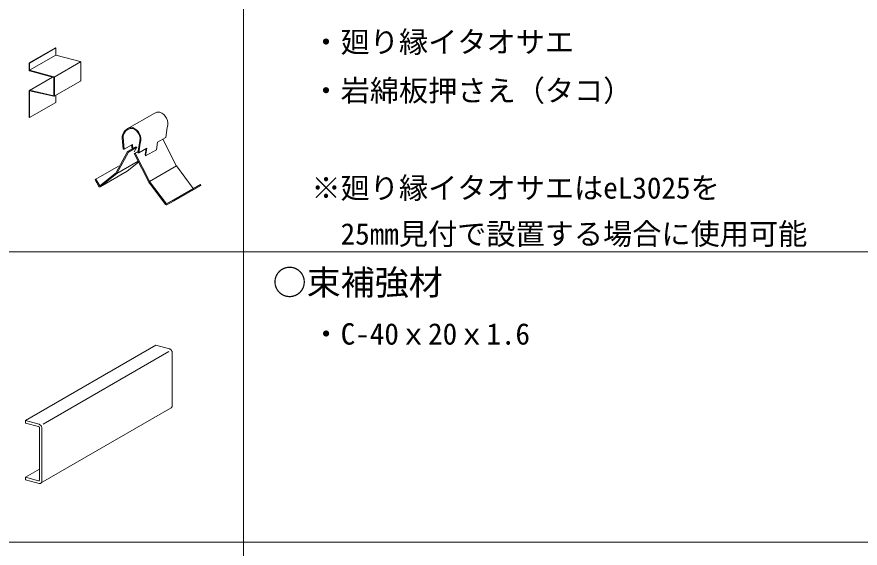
# Model space of a CAD drawing. Units: millimetres on the paper, enlarged 10 times, with parts at other scales. Extents: x -1950 to 1950, y -1347 to 1325.
# Drawn here: x -931.5 to -497.9, y 516 to 788.9 of the extents above; entities that cross this region are included whole.
import ezdxf
from ezdxf.enums import TextEntityAlignment as Align

# ---------------------------------------------------------------- set-up
doc = ezdxf.new("R2010")
doc.units = ezdxf.units.MM
doc.header["$LTSCALE"] = 10
for name, color, linetype, lineweight in [('1-4_細線', 4, 'Continuous', 9), ('F-1_中線', 7, 'Continuous', 18), ('F-3_太線２', 3, 'Continuous', 18)]:
    doc.layers.add(name, color=color, linetype=linetype, lineweight=lineweight)
doc.layers.add('F-6_文字', color=7, linetype='Continuous')
doc.styles.add('ＭＳ ゴシック', font='')
doc.styles.get('ＭＳ ゴシック').set_extended_font_data('MS Gothic')

msp = doc.modelspace()

# ---------------------------------------------------------------- linework, layer by layer
at = {"layer": '1-4_細線'}
for p, q in [((-927.06, 581.55), (-859.98, 620.28)), ((-853.03, 618.41), (-859.98, 620.28)), ((-917.97, 579.74), (-853.34, 617.06)), ((-851.64, 589.24), (-851.64, 616.44)), ((-919.28, 549.38), (-852.2, 588.1)), ((-927.06, 581.55), (-927.06, 580.59)), ((-919.82, 577.69), (-919.82, 551.13)), ((-918.71, 550.51), (-918.71, 577.71)), ((-927.06, 552.43), (-919.82, 556.61)), ((-927.06, 552.11), (-927.06, 551.15))]:
    msp.add_line(p, q, dxfattribs=at)
for points in [[(-851.64, 616.44), (-851.66, 616.72), (-851.72, 617.01), (-851.82, 617.29), (-851.96, 617.55), (-852.13, 617.8), (-852.33, 618.01), (-852.55, 618.19), (-852.79, 618.32), (-853.03, 618.41)], [(-852.2, 588.1), (-852.02, 588.24), (-851.87, 588.41), (-851.75, 588.63), (-851.68, 588.87), (-851.64, 589.14), (-851.64, 589.24)], [(-920.1, 579.69), (-927.06, 581.55), (-927.06, 580.27), (-920.38, 578.48)], [(-919.82, 577.69), (-919.83, 577.81), (-919.86, 577.92), (-919.9, 578.03), (-919.95, 578.14), (-920.02, 578.24), (-920.1, 578.32), (-920.19, 578.39), (-920.28, 578.45), (-920.38, 578.48)], [(-918.71, 577.71), (-918.73, 578), (-918.8, 578.28), (-918.9, 578.56), (-919.04, 578.83), (-919.21, 579.07), (-919.41, 579.29), (-919.63, 579.46), (-919.86, 579.6), (-920.1, 579.69)], [(-920.1, 549.29), (-927.06, 551.15), (-927.06, 552.43), (-920.38, 550.64)], [(-920.38, 550.64), (-920.28, 550.63), (-920.19, 550.63), (-920.1, 550.65), (-920.02, 550.7), (-919.95, 550.76), (-919.9, 550.83), (-919.86, 550.92), (-919.83, 551.02), (-919.82, 551.13)], [(-920.1, 549.29), (-919.86, 549.25), (-919.63, 549.26), (-919.41, 549.31), (-919.21, 549.42), (-919.04, 549.57), (-918.9, 549.76), (-918.8, 549.99), (-918.73, 550.24), (-918.71, 550.51)]]:
    msp.add_lwpolyline(points, dxfattribs=at)
at = {"layer": 'F-1_中線'}
for p, q in [((-925.21, 765.28), (-911.7, 773.08)), ((-924.94, 765.21), (-911.43, 773.01)), ((-924.94, 761.51), (-911.43, 769.31)), ((-911.43, 769.31), (-898.92, 765.96)), ((-925.21, 765.28), (-924.94, 765.21)), ((-925.21, 765.28), (-925.21, 761.57)), ((-924.94, 765.21), (-924.94, 761.51)), ((-912.25, 758.04), (-898.74, 765.84)), ((-898.66, 765.64), (-898.66, 756.19)), ((-924.94, 761.51), (-912.43, 758.16)), ((-924.94, 761.21), (-912.43, 757.86)), ((-913.19, 758.06), (-925.08, 751.19)), ((-912.43, 757.86), (-912.43, 748.44)), ((-898.76, 755.97), (-912.29, 748.16)), ((-912.17, 757.84), (-912.17, 748.39)), ((-925.21, 750.98), (-925.21, 737.28)), ((-924.94, 751.22), (-912.43, 748.44)), ((-924.94, 750.92), (-924.94, 737.21)), ((-912.42, 748.14), (-924.94, 750.92)), ((-911.43, 748.65), (-911.43, 745.01)), ((-924.94, 737.21), (-911.43, 745.01)), ((-925.21, 737.28), (-924.94, 737.21)), ((-874.78, 731.39), (-860.93, 739.39)), ((-854.16, 732.13), (-854.97, 727.03)), ((-876.8, 720.92), (-877.33, 726.58)), ((-876.26, 720.97), (-876.83, 727.04)), ((-859.15, 724.62), (-859.77, 720.72)), ((-859.13, 724.63), (-854.97, 727.03)), ((-856.42, 726.2), (-849.34, 712.29)), ((-876.8, 720.92), (-876.26, 720.97)), ((-874.6, 719.79), (-870.32, 722.26)), ((-872.53, 723.13), (-872.27, 721.13)), ((-869.87, 721.99), (-871.2, 719.55)), ((-871.12, 718.73), (-869.21, 719.84)), ((-865.08, 721.2), (-865.55, 718.26)), ((-864.69, 721.42), (-865.31, 717.52)), ((-865.31, 717.52), (-859.77, 720.72)), ((-874.6, 719.78), (-880.63, 708.73)), ((-874.14, 719.53), (-880.17, 708.48)), ((-874.14, 719.53), (-874.59, 719.79)), ((-871.11, 718.72), (-871.12, 718.73)), ((-871.11, 718.72), (-863.65, 704.06)), ((-870.65, 718.95), (-863.19, 704.29)), ((-865.31, 717.52), (-865.55, 718.26)), ((-890.9, 705.52), (-879.25, 712.24)), ((-880.17, 708.48), (-869.15, 714.85)), ((-868.91, 714.39), (-874.74, 709.71)), ((-863.25, 704.36), (-849.39, 712.36)), ((-888.67, 701.66), (-874.82, 709.66)), ((-880.17, 708.48), (-888.6, 701.71)), ((-890.84, 705.55), (-891.32, 705.27)), ((-889.29, 701.78), (-891.32, 705.27)), ((-863.65, 704.06), (-855.09, 692.58)), ((-850.93, 694.86), (-837.08, 702.85)), ((-837.07, 702.86), (-836.83, 702.41)), ((-840.79, 700.84), (-854.64, 692.84)), ((-836.83, 702.41), (-850.68, 694.41)), ((-854.34, 692.42), (-850.68, 694.41)), ((-850.93, 694.86), (-850.68, 694.41))]:
    msp.add_line(p, q, dxfattribs=at)
for points in [[(-911.7, 773.08), (-911.43, 773.01), (-911.43, 769.31)], [(-868.48, 724.21), (-869.28, 719.18), (-869.3, 719.1), (-868.83, 719.03)], [(-876.26, 720.97), (-872.11, 723.37), (-871.85, 721.37)], [(-874.14, 719.53), (-869.87, 721.99), (-870.32, 722.26)], [(-871.12, 718.73), (-870.65, 718.95), (-869.19, 719.8)], [(-868.03, 724.08), (-868.83, 719.03), (-864.67, 721.43)], [(-849.39, 712.36), (-840.79, 700.84), (-837.07, 702.86)], [(-880.48, 708.86), (-888.85, 702.13), (-890.84, 705.55)], [(-863.25, 704.36), (-854.64, 692.84), (-850.93, 694.86)]]:
    msp.add_lwpolyline(points, dxfattribs=at)
for centre, radius, start, end in [((-899.01, 765.61), 0.357, 4.1766, 74.5513), ((-924.82, 761.57), 0.382, 181.0854, 251.46), ((-912.52, 757.81), 0.357, 4.1766, 74.5513), ((-898.88, 756.13), 0.195, 297.8089, 326.6174), ((-898.97, 756.2), 0.31, 324.0998, 357.193), ((-924.96, 750.98), 0.242, 85.5696, 180.1758), ((-912.38, 748.35), 0.214, 256.7203, 292.267), ((-912.39, 748.33), 0.195, 297.8089, 326.6174), ((-912.48, 748.4), 0.31, 324.0998, 357.193), ((-858.37, 734.96), 5.12, 86.4816, 120), ((-860.44, 733.97), 6.55, 343.2663, 68.6443), ((-872.23, 726.96), 5.12, 86.4816, 184.3441), ((-872.34, 727.12), 4.49, 84.279, 188.8406), ((-874.3, 725.97), 6.55, 343.2663, 68.6443), ((-874.02, 726.13), 5.86, 340.8426, 68.6931), ((-875.05, 710.07), 0.471, 300, 310.8541), ((-888.91, 702.07), 0.471, 216.9256, 310.8541), ((-854.62, 692.96), 0.6, 218.4624, 296.9945)]:
    msp.add_arc(centre, radius, start, end, dxfattribs=at)
at = {"layer": 'F-3_太線２', "color": 4, "lineweight": 9}
msp.add_line((-815, 1265), (-815, 370.03), dxfattribs=at)
at = {"layer": 'F-3_太線２'}
for p, q in [((-1910, 668.2), (-20, 668.2)), ((-1910, 519.12), (-20, 519.12))]:
    msp.add_line(p, q, dxfattribs=at)

# ---------------------------------------------------------------- texts
at = {"layer": 'F-6_文字', "style": 'ＭＳ ゴシック'}
for s, height, p in [('・廻り縁イタオサエ', 11, (-780.04, 767.29)), ('・岩綿板押さえ（タコ）', 11, (-780.04, 742.29)), ('※廻り縁イタオサエはeL3025を', 11, (-780.04, 692.29)), ('\u300025mm見付で設置する場合に使用可能', 11, (-780.04, 668.66)), ('○束補強材', 12.83, (-800, 642.29)), ('・C-40ｘ20ｘ1.6', 11, (-780, 617.29))]:
    msp.add_text(s, height=height, dxfattribs=at).set_placement(p, align=Align.BOTTOM_LEFT)

doc.saveas('drawing.dxf')
